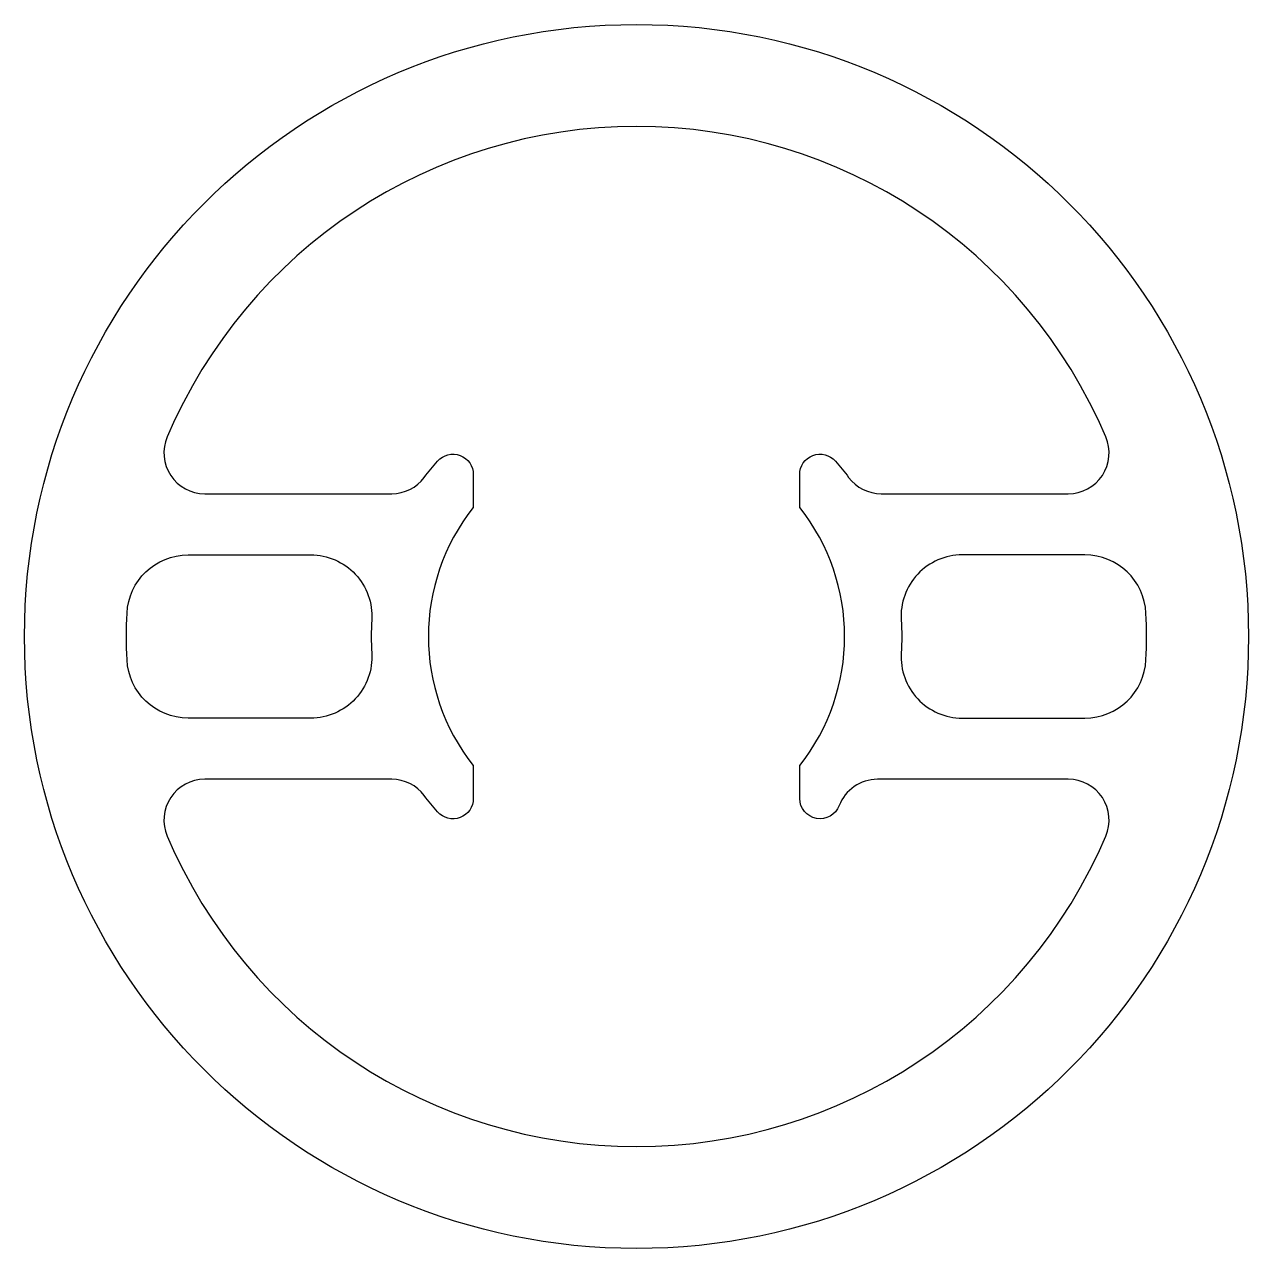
# Model space of a CAD drawing. Extents: x 561.5 to 621.5, y 638.7 to 698.7.
import ezdxf

# ---------------------------------------------------------------- set-up
doc = ezdxf.new("R2010")
doc.units = 0
doc.layers.get('0').update_dxf_attribs({"linetype": 'CONTINUOUS'})

msp = doc.modelspace()

# ---------------------------------------------------------------- linework, layer by layer
for points in [[(579.506, 675.682, 0.236068), (581.106, 676.482, -0.019811), (581.756, 677.281, -0.69108), (583.506, 676.619), (583.506, 675.01, 0.347677), (583.506, 662.354), (583.506, 660.745, -0.69108), (581.756, 660.083, -0.019811), (581.106, 660.882, 0.236068), (579.506, 661.682), (570.34, 661.682, 0.53752), (568.5, 658.899, 0.661438), (614.513, 658.899, 0.53752), (612.672, 661.682), (603.312, 661.682, 0.311717), (601.441, 660.39, -0.833557), (599.506, 660.745), (599.506, 662.354, 0.347677), (599.506, 675.01), (599.506, 676.619, -0.69108), (601.256, 677.281, -0.019811), (601.906, 676.482, 0.236068), (603.506, 675.682), (612.672, 675.682, 0.53752), (614.513, 678.465, 0.661438), (568.5, 678.465, 0.53752), (570.34, 675.682)], [(569.529, 664.682, -0.400957), (566.532, 667.546, -0.022739), (566.532, 669.818, -0.400957), (569.529, 672.682), (575.537, 672.682, -0.432652), (578.531, 669.494, 0.031281), (578.531, 667.869, -0.432652), (575.537, 664.682)], [(604.481, 669.494, -0.031281), (604.481, 667.869, 0.432652), (607.475, 664.682), (613.483, 664.682, 0.400957), (616.48, 667.546, 0.022739), (616.48, 669.818, 0.400957), (613.483, 672.682), (607.475, 672.682, 0.432652)]]:
    msp.add_lwpolyline(points, format="xyb", close=True)
msp.add_circle((591.506, 668.682), 30)

doc.saveas('drawing.dxf')
